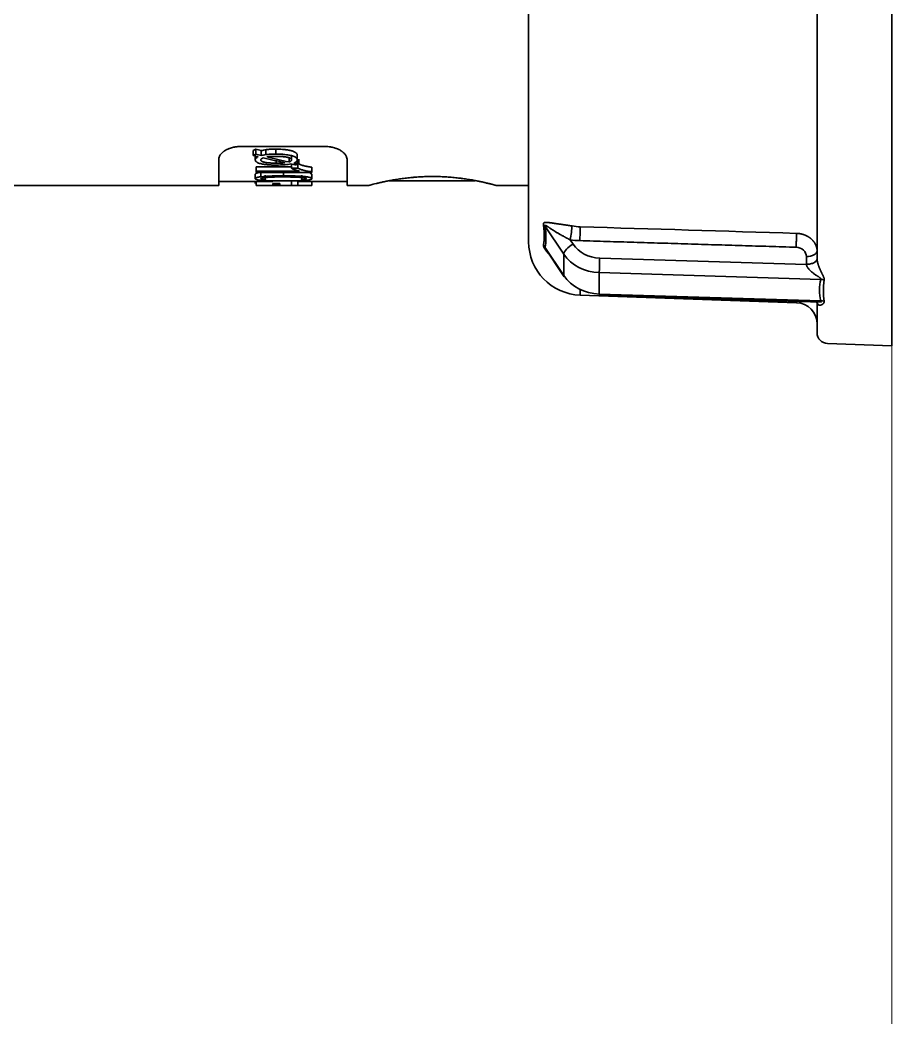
# Model space of a CAD drawing. Extents: x 6336 to 10269, y -393 to 3204.
# Drawn here: x 8137.27 to 8178.07, y 1292.03 to 1339.03 of the extents above; entities that cross this region are included whole.
import ezdxf

# ---------------------------------------------------------------- set-up
doc = ezdxf.new("R2010")
doc.units = 0
doc.header["$LTSCALE"] = 5
doc.layers.get('0').update_dxf_attribs({"linetype": 'CONTINUOUS', "lineweight": 0})
doc.layers.add('1', color=7, linetype='CONTINUOUS', true_color=0xffffff)

msp = doc.modelspace()

# ---------------------------------------------------------------- linework, layer by layer
at = {"color": 4}
msp.add_line((8178.073, 1392.026), (8178.073, 1292.026), dxfattribs=at)
at = {"layer": '1', "color": 7, "linetype": 'Continuous', "lineweight": 35}
for p, q in [((8178.073, 1323.776), (8178.073, 1360.276)), ((8161.073, 1355.406), (8161.073, 1328.647)), ((8174.573, 1327.844), (8174.573, 1340.026)), ((8147.573, 1333.106), (8151.573, 1333.106)), ((8148.309, 1332.976), (8148.309, 1332.744)), ((8148.775, 1332.96), (8148.775, 1332.729)), ((8146.573, 1331.276), (8146.573, 1332.51)), ((8148.182, 1332.92), (8148.182, 1332.689)), ((8148.278, 1332.706), (8148.278, 1332.481)), ((8148.556, 1332.913), (8148.556, 1332.682)), ((8149.859, 1332.607), (8149.859, 1332.384)), ((8149.983, 1332.705), (8149.983, 1332.48)), ((8150.247, 1332.339), (8150.247, 1332.709)), ((8150.32, 1332.51), (8150.32, 1332.288)), ((8152.573, 1332.51), (8152.573, 1331.276)), ((8148.32, 1332.161), (8148.32, 1331.947)), ((8148.32, 1332.161), (8149.97, 1332.161)), ((8149.264, 1332.437), (8149.264, 1332.325)), ((8149.501, 1332.386), (8149.501, 1332.331)), ((8149.97, 1332.088), (8149.97, 1332.289)), ((8150.279, 1332.088), (8149.97, 1332.088)), ((8150.279, 1332.273), (8150.279, 1332.088)), ((8150.92, 1331.925), (8150.92, 1332.137)), ((8148.277, 1331.809), (8148.277, 1331.602)), ((8148.278, 1331.602), (8148.277, 1331.602)), ((8150.354, 1331.947), (8148.32, 1331.947)), ((8148.32, 1331.883), (8148.32, 1331.947)), ((8148.32, 1331.883), (8150.92, 1331.883)), ((8150.93, 1331.809), (8150.856, 1331.861)), ((8150.92, 1331.925), (8150.92, 1331.883)), ((8150.93, 1331.809), (8150.93, 1331.602)), ((8121.573, 1331.276), (8146.573, 1331.276)), ((8146.573, 1331.476), (8149.101, 1331.476)), ((8148.277, 1331.476), (8148.277, 1331.371)), ((8148.32, 1331.476), (8148.32, 1331.281)), ((8149.97, 1331.281), (8148.32, 1331.281)), ((8149.422, 1331.371), (8149.101, 1331.371)), ((8149.101, 1331.312), (8149.101, 1331.371)), ((8149.101, 1331.312), (8149.422, 1331.312)), ((8149.422, 1331.371), (8149.422, 1331.312)), ((8149.97, 1331.276), (8149.97, 1331.476)), ((8150.279, 1331.276), (8149.97, 1331.276)), ((8150.279, 1331.476), (8150.279, 1331.276)), ((8150.279, 1331.276), (8150.312, 1331.276)), ((8150.309, 1331.476), (8152.573, 1331.476)), ((8150.92, 1331.283), (8150.92, 1331.483)), ((8150.93, 1331.476), (8150.93, 1331.371)), ((8152.573, 1331.276), (8153.608, 1331.276)), ((8154.546, 1331.506), (8156.664, 1331.506)), ((8156.207, 1331.506), (8156.072, 1331.506)), ((8156.664, 1331.506), (8156.791, 1331.506)), ((8156.791, 1331.506), (8157.036, 1331.506)), ((8157.203, 1331.506), (8157.036, 1331.506)), ((8157.243, 1331.506), (8157.207, 1331.506)), ((8157.243, 1331.506), (8158.306, 1331.506)), ((8158.472, 1331.506), (8158.306, 1331.506)), ((8158.57, 1331.506), (8158.472, 1331.506)), ((8159.573, 1331.276), (8161.073, 1331.276)), ((8161.835, 1329.391), (8162.719, 1328.065)), ((8163.01, 1328.744), (8163.152, 1328.532)), ((8161.811, 1328.392), (8162.736, 1327.004)), ((8162.719, 1327.065), (8161.835, 1328.391)), ((8162.719, 1328.065), (8162.719, 1327.065)), ((8164.398, 1327.883), (8174.073, 1327.59)), ((8174.073, 1327.955), (8174.073, 1327.59)), ((8162.719, 1327.065), (8162.736, 1327.004)), ((8164.381, 1327.2), (8164.381, 1326.2)), ((8174.751, 1326.887), (8164.381, 1327.2)), ((8163.486, 1326.148), (8163.486, 1326.414)), ((8163.486, 1326.148), (8173.608, 1325.795)), ((8164.381, 1326.2), (8164.383, 1326.133)), ((8164.381, 1326.2), (8174.751, 1325.887)), ((8164.383, 1326.133), (8174.783, 1325.819)), ((8173.608, 1325.795), (8173.608, 1325.854)), ((8174.573, 1324.381), (8174.573, 1325.844)), ((8175.055, 1323.881), (8178.073, 1323.776))]:
    msp.add_line(p, q, dxfattribs=at)
for centre, radius, start, end in [((8163.573, 1328.647), 2.5, 180, 268), ((8173.573, 1324.795), 1, 0, 88), ((8175.073, 1324.381), 0.5, 180, 268)]:
    msp.add_arc(centre, radius, start, end, dxfattribs=at)
for centre, major_axis, ratio, start_param, end_param in [((8142.271, 1353.973), (0, 22.312), 0.8, 3.479125, 3.486665), ((8158.145, 1378.075), (0, 46.354), 0.918002, 2.908335, 2.914314), ((8142.227, 1354.436), (0, 22.986), 0.8, 3.471375, 3.478674), ((8158.079, 1380.515), (0, 49.025), 0.918752, 2.92005, 2.925498), ((8158.245, 1379.471), (0, 47.964), 0.918002, 2.913972, 2.919743), ((8160.536, 1342.026), (-24.94, 0), 0.431034, 1.074081, 1.120698), ((8160.849, 1342.026), (-24.862, 0), 0.432381, 1.065685, 1.112904), ((8158.895, 1384.409), (0, 53.022), 0.916835, 2.956523, 2.961663), ((8159.33, 1385.716), (0, 54.318), 0.919971, 2.955665, 2.960294), ((8145.1, 1355.323), (0, 23.965), 0.789352, 3.414324, 3.421183), ((8161.402, 1329.174), (0.495, 0.073), 0.76974, 0.402396, 0.643528), ((8159.131, 1332.947), (-2.46, 4.919), 0.25, 3.422403, 3.788078), ((8163.573, 1331.278), (-2.98, 0), 0.866025, 1.380757, 1.535585), ((8161.402, 1328.174), (-0.483, 0.129), 0.931738, 3.900953, 4.142077), ((8163.152, 1328.282), (0.416, 0.277), 0.433013, 1.289761, 2.860558), ((8164.451, 1329.181), (-1.5, 0), 0.866025, 0.523599, 1.53589), ((8173.571, 1327.956), (-0.502, 0), 0.866025, 3.137813, 4.674264), ((8164.451, 1328.931), (2, 0), 0.866025, 3.665191, 4.677482), ((8164.398, 1327.633), (0.015, 0.5), 0.01745, 1.047461, 2.618258), ((8164.451, 1327.931), (2, 0), 0.866025, 3.665191, 4.677482)]:
    msp.add_ellipse(centre, major_axis=major_axis, ratio=ratio, start_param=start_param, end_param=end_param, dxfattribs=at)
for points, knots in [([(8147.573, 1333.106), (8147.501, 1333.106), (8147.431, 1333.101), (8147.346, 1333.089), (8147.329, 1333.086), (8147.295, 1333.08), (8147.278, 1333.077), (8147.229, 1333.066), (8147.197, 1333.058), (8147.134, 1333.039), (8147.104, 1333.029), (8147.06, 1333.013), (8147.046, 1333.007), (8147.018, 1332.995), (8147.004, 1332.989), (8146.936, 1332.958), (8146.887, 1332.931), (8146.832, 1332.894), (8146.821, 1332.887), (8146.801, 1332.872), (8146.79, 1332.864), (8146.761, 1332.841), (8146.743, 1332.825), (8146.693, 1332.777), (8146.665, 1332.744), (8146.63, 1332.694), (8146.62, 1332.677), (8146.603, 1332.643), (8146.596, 1332.626), (8146.579, 1332.576), (8146.573, 1332.543), (8146.573, 1332.51)], [0, 0, 0, 0, 0.125, 0.125, 0.15625, 0.15625, 0.1875, 0.1875, 0.25, 0.25, 0.3125, 0.3125, 0.34375, 0.34375, 0.375, 0.375, 0.5, 0.5, 0.53125, 0.53125, 0.5625, 0.5625, 0.625, 0.625, 0.75, 0.75, 0.8125, 0.8125, 0.875, 0.875, 1, 1, 1, 1]), ([(8148.786, 1332.959), (8148.746, 1332.954), (8148.707, 1332.948), (8148.63, 1332.932), (8148.593, 1332.923), (8148.556, 1332.913)], [0, 0, 0, 0, 0.5, 0.5, 1, 1, 1, 1]), ([(8150.247, 1332.706), (8150.247, 1332.719), (8150.245, 1332.731), (8150.238, 1332.75), (8150.235, 1332.756), (8150.227, 1332.769), (8150.223, 1332.775), (8150.208, 1332.793), (8150.196, 1332.805), (8150.174, 1332.821), (8150.167, 1332.827), (8150.15, 1332.837), (8150.142, 1332.842), (8150.115, 1332.857), (8150.095, 1332.866), (8150.054, 1332.883), (8150.032, 1332.891), (8149.986, 1332.905), (8149.963, 1332.912), (8149.915, 1332.924), (8149.89, 1332.929), (8149.841, 1332.939), (8149.816, 1332.943), (8149.765, 1332.952), (8149.739, 1332.955), (8149.66, 1332.965), (8149.608, 1332.97), (8149.502, 1332.978), (8149.449, 1332.98), (8149.343, 1332.984), (8149.29, 1332.984), (8149.236, 1332.984)], [0, 0, 0, 0, 0.0625, 0.0625, 0.09375, 0.09375, 0.125, 0.125, 0.1875, 0.1875, 0.21875, 0.21875, 0.25, 0.25, 0.3125, 0.3125, 0.375, 0.375, 0.4375, 0.4375, 0.5, 0.5, 0.5625, 0.5625, 0.625, 0.625, 0.75, 0.75, 0.875, 0.875, 1, 1, 1, 1]), ([(8151.573, 1333.106), (8151.644, 1333.106), (8151.714, 1333.101), (8151.8, 1333.089), (8151.817, 1333.086), (8151.851, 1333.08), (8151.867, 1333.077), (8151.917, 1333.066), (8151.949, 1333.058), (8152.012, 1333.039), (8152.042, 1333.029), (8152.086, 1333.013), (8152.1, 1333.007), (8152.128, 1332.995), (8152.142, 1332.989), (8152.21, 1332.958), (8152.258, 1332.931), (8152.314, 1332.894), (8152.324, 1332.887), (8152.345, 1332.872), (8152.355, 1332.864), (8152.385, 1332.841), (8152.403, 1332.825), (8152.453, 1332.777), (8152.481, 1332.744), (8152.515, 1332.694), (8152.525, 1332.677), (8152.543, 1332.643), (8152.55, 1332.626), (8152.567, 1332.576), (8152.573, 1332.543), (8152.573, 1332.51)], [0, 0, 0, 0, 0.125, 0.125, 0.15625, 0.15625, 0.1875, 0.1875, 0.25, 0.25, 0.3125, 0.3125, 0.34375, 0.34375, 0.375, 0.375, 0.5, 0.5, 0.53125, 0.53125, 0.5625, 0.5625, 0.625, 0.625, 0.75, 0.75, 0.8125, 0.8125, 0.875, 0.875, 1, 1, 1, 1]), ([(8148.278, 1332.481), (8148.279, 1332.494), (8148.283, 1332.508), (8148.293, 1332.528), (8148.297, 1332.535), (8148.306, 1332.548), (8148.312, 1332.555), (8148.33, 1332.575), (8148.344, 1332.587), (8148.37, 1332.604), (8148.379, 1332.61), (8148.399, 1332.621), (8148.41, 1332.626), (8148.421, 1332.631)], [0, 0, 0, 0, 0.25, 0.25, 0.375, 0.375, 0.5, 0.5, 0.75, 0.75, 0.875, 0.875, 1, 1, 1, 1]), ([(8148.479, 1332.317), (8148.448, 1332.326), (8148.421, 1332.336), (8148.39, 1332.351), (8148.385, 1332.354), (8148.373, 1332.36), (8148.368, 1332.363), (8148.352, 1332.373), (8148.333, 1332.386), (8148.318, 1332.401), (8148.308, 1332.412), (8148.305, 1332.416), (8148.299, 1332.424), (8148.297, 1332.428), (8148.285, 1332.448), (8148.28, 1332.464), (8148.278, 1332.481)], [0, 0, 0, 0, 0.25, 0.25, 0.3125, 0.3125, 0.375, 0.375, 0.5, 0.625, 0.625, 0.6875, 0.6875, 0.75, 0.75, 1, 1, 1, 1]), ([(8148.651, 1332.575), (8148.635, 1332.57), (8148.62, 1332.564), (8148.601, 1332.554), (8148.595, 1332.55), (8148.583, 1332.543), (8148.573, 1332.535), (8148.565, 1332.527), (8148.557, 1332.519), (8148.554, 1332.514), (8148.545, 1332.501), (8148.542, 1332.493), (8148.54, 1332.484)], [0, 0, 0, 0, 0.25, 0.25, 0.375, 0.375, 0.5, 0.625, 0.625, 0.75, 0.75, 1, 1, 1, 1]), ([(8149.264, 1332.646), (8149.188, 1332.647), (8149.113, 1332.645), (8148.964, 1332.636), (8148.891, 1332.629), (8148.818, 1332.619)], [0, 0, 0, 0, 0.5, 0.5, 1, 1, 1, 1]), ([(8149.859, 1332.383), (8149.876, 1332.389), (8149.892, 1332.395), (8149.914, 1332.405), (8149.92, 1332.409), (8149.933, 1332.416), (8149.939, 1332.42), (8149.955, 1332.432), (8149.963, 1332.441), (8149.977, 1332.459), (8149.981, 1332.469), (8149.984, 1332.479)], [0, 0, 0, 0, 0.25, 0.25, 0.375, 0.375, 0.5, 0.5, 0.75, 0.75, 1, 1, 1, 1]), ([(8150.248, 1332.48), (8150.245, 1332.466), (8150.24, 1332.452), (8150.229, 1332.432), (8150.224, 1332.425), (8150.214, 1332.412), (8150.208, 1332.406), (8150.188, 1332.387), (8150.173, 1332.375), (8150.146, 1332.359), (8150.136, 1332.354), (8150.115, 1332.344), (8150.104, 1332.339), (8150.093, 1332.334)], [0, 0, 0, 0, 0.25, 0.25, 0.375, 0.375, 0.5, 0.5, 0.75, 0.75, 0.875, 0.875, 1, 1, 1, 1]), ([(8149.26, 1332.239), (8149.191, 1332.237), (8149.124, 1332.237), (8148.989, 1332.242), (8148.922, 1332.246), (8148.823, 1332.256), (8148.79, 1332.26), (8148.725, 1332.268), (8148.693, 1332.273), (8148.598, 1332.289), (8148.537, 1332.302), (8148.478, 1332.316)], [0, 0, 0, 0, 0.25, 0.25, 0.5, 0.5, 0.625, 0.625, 0.75, 0.75, 1, 1, 1, 1]), ([(8150.354, 1331.948), (8150.277, 1331.965), (8150.207, 1331.986), (8150.111, 1332.021), (8150.08, 1332.033), (8150.037, 1332.053), (8150.023, 1332.06), (8149.995, 1332.074), (8149.982, 1332.081), (8149.97, 1332.088)], [0, 0, 0, 0, 0.5, 0.5, 0.75, 0.75, 0.875, 0.875, 1, 1, 1, 1]), ([(8150.931, 1332.137), (8150.866, 1332.145), (8150.804, 1332.153), (8150.684, 1332.174), (8150.627, 1332.186), (8150.544, 1332.208), (8150.517, 1332.215), (8150.464, 1332.231), (8150.439, 1332.239), (8150.366, 1332.265), (8150.321, 1332.284), (8150.279, 1332.305)], [0, 0, 0, 0, 0.25, 0.25, 0.5, 0.5, 0.625, 0.625, 0.75, 0.75, 1, 1, 1, 1]), ([(8150.279, 1332.088), (8150.32, 1332.068), (8150.365, 1332.05), (8150.46, 1332.016), (8150.511, 1332.001), (8150.593, 1331.981), (8150.621, 1331.974), (8150.678, 1331.962), (8150.707, 1331.957), (8150.796, 1331.941), (8150.857, 1331.932), (8150.92, 1331.925)], [0, 0, 0, 0, 0.25, 0.25, 0.5, 0.5, 0.625, 0.625, 0.75, 0.75, 1, 1, 1, 1]), ([(8148.432, 1331.883), (8148.428, 1331.882), (8148.424, 1331.882), (8148.413, 1331.879), (8148.406, 1331.877), (8148.386, 1331.872), (8148.373, 1331.868), (8148.355, 1331.862), (8148.35, 1331.86), (8148.339, 1331.856), (8148.334, 1331.854), (8148.319, 1331.848), (8148.303, 1331.839), (8148.291, 1331.829), (8148.281, 1331.82), (8148.277, 1331.815), (8148.275, 1331.811)], [0, 0, 0, 0, 0.043338, 0.043338, 0.130307, 0.130307, 0.304246, 0.304246, 0.391215, 0.391215, 0.478184, 0.478184, 0.652123, 0.826061, 0.826061, 1, 1, 1, 1]), ([(8148.275, 1331.604), (8148.28, 1331.613), (8148.289, 1331.623), (8148.311, 1331.636), (8148.319, 1331.64), (8148.339, 1331.649), (8148.349, 1331.653), (8148.367, 1331.659), (8148.373, 1331.661), (8148.386, 1331.664), (8148.392, 1331.666), (8148.413, 1331.671), (8148.442, 1331.678), (8148.474, 1331.683), (8148.5, 1331.687), (8148.508, 1331.688), (8148.526, 1331.69), (8148.535, 1331.691), (8148.544, 1331.692)], [0, 0, 0, 0, 0.25, 0.25, 0.375, 0.375, 0.5, 0.5, 0.5625, 0.5625, 0.625, 0.625, 0.75, 0.875, 0.875, 0.9375, 0.9375, 1, 1, 1, 1]), ([(8149.603, 1331.494), (8149.538, 1331.494), (8149.474, 1331.494), (8149.346, 1331.495), (8149.282, 1331.496), (8149.154, 1331.497), (8149.091, 1331.498), (8148.963, 1331.502), (8148.9, 1331.504), (8148.806, 1331.507), (8148.774, 1331.509), (8148.712, 1331.512), (8148.682, 1331.514), (8148.621, 1331.518), (8148.59, 1331.521), (8148.531, 1331.526), (8148.503, 1331.529), (8148.461, 1331.535), (8148.448, 1331.536), (8148.421, 1331.541), (8148.409, 1331.543), (8148.385, 1331.547), (8148.373, 1331.55), (8148.351, 1331.555), (8148.341, 1331.558), (8148.323, 1331.564), (8148.314, 1331.567), (8148.304, 1331.572), (8148.3, 1331.574), (8148.294, 1331.578), (8148.292, 1331.579), (8148.285, 1331.585), (8148.281, 1331.589), (8148.277, 1331.596), (8148.277, 1331.6), (8148.277, 1331.604)], [0, 0, 0, 0, 0.125, 0.125, 0.25, 0.25, 0.375, 0.375, 0.5, 0.5, 0.5625, 0.5625, 0.625, 0.625, 0.6875, 0.6875, 0.75, 0.75, 0.78125, 0.78125, 0.8125, 0.8125, 0.84375, 0.84375, 0.875, 0.875, 0.90625, 0.90625, 0.921875, 0.921875, 0.9375, 0.9375, 0.96875, 0.96875, 1, 1, 1, 1]), ([(8148.749, 1331.657), (8148.723, 1331.655), (8148.698, 1331.653), (8148.664, 1331.648), (8148.653, 1331.646), (8148.632, 1331.642), (8148.622, 1331.639), (8148.608, 1331.636), (8148.603, 1331.634), (8148.595, 1331.632), (8148.59, 1331.63), (8148.578, 1331.626), (8148.564, 1331.621), (8148.553, 1331.615), (8148.543, 1331.609), (8148.539, 1331.606), (8148.536, 1331.602)], [0, 0, 0, 0, 0.25, 0.25, 0.375, 0.375, 0.5, 0.5, 0.5625, 0.5625, 0.625, 0.625, 0.75, 0.875, 0.875, 1, 1, 1, 1]), ([(8148.536, 1331.602), (8148.542, 1331.596), (8148.552, 1331.59), (8148.572, 1331.582), (8148.579, 1331.579), (8148.595, 1331.574), (8148.604, 1331.572), (8148.622, 1331.567), (8148.632, 1331.565), (8148.654, 1331.562), (8148.676, 1331.558), (8148.7, 1331.556), (8148.724, 1331.554), (8148.737, 1331.553), (8148.75, 1331.552)], [0, 0, 0, 0, 0.25, 0.25, 0.375, 0.375, 0.5, 0.5, 0.625, 0.625, 0.75, 0.875, 0.875, 1, 1, 1, 1]), ([(8148.542, 1331.693), (8148.715, 1331.709), (8148.889, 1331.72), (8149.154, 1331.73), (8149.243, 1331.732), (8149.422, 1331.734), (8149.512, 1331.734), (8149.602, 1331.732)], [0, 0, 0, 0, 0.5, 0.5, 0.75, 0.75, 1, 1, 1, 1]), ([(8149.603, 1331.734), (8149.667, 1331.734), (8149.731, 1331.734), (8149.859, 1331.732), (8149.923, 1331.732), (8150.05, 1331.729), (8150.114, 1331.727), (8150.241, 1331.723), (8150.305, 1331.72), (8150.398, 1331.715), (8150.43, 1331.713), (8150.491, 1331.708), (8150.522, 1331.706), (8150.568, 1331.702), (8150.583, 1331.7), (8150.613, 1331.697), (8150.628, 1331.695), (8150.672, 1331.69), (8150.701, 1331.686), (8150.742, 1331.679), (8150.756, 1331.677), (8150.782, 1331.672), (8150.807, 1331.667), (8150.831, 1331.661), (8150.847, 1331.656), (8150.852, 1331.655), (8150.863, 1331.651), (8150.868, 1331.65), (8150.882, 1331.645), (8150.89, 1331.641), (8150.901, 1331.635), (8150.904, 1331.634), (8150.91, 1331.63), (8150.913, 1331.628), (8150.926, 1331.618), (8150.93, 1331.61), (8150.93, 1331.602)], [0, 0, 0, 0, 0.125, 0.125, 0.25, 0.25, 0.375, 0.375, 0.5, 0.5, 0.5625, 0.5625, 0.625, 0.625, 0.65625, 0.65625, 0.6875, 0.6875, 0.75, 0.75, 0.78125, 0.78125, 0.8125, 0.84375, 0.84375, 0.859375, 0.859375, 0.875, 0.875, 0.90625, 0.90625, 0.921875, 0.921875, 0.9375, 0.9375, 1, 1, 1, 1]), ([(8149.603, 1331.494), (8149.666, 1331.494), (8149.73, 1331.494), (8149.858, 1331.495), (8149.922, 1331.496), (8150.049, 1331.497), (8150.113, 1331.498), (8150.239, 1331.501), (8150.303, 1331.503), (8150.427, 1331.508), (8150.489, 1331.512), (8150.579, 1331.518), (8150.609, 1331.52), (8150.668, 1331.526), (8150.697, 1331.529), (8150.739, 1331.534), (8150.753, 1331.536), (8150.78, 1331.54), (8150.793, 1331.542), (8150.83, 1331.549), (8150.852, 1331.554), (8150.876, 1331.561), (8150.881, 1331.563), (8150.889, 1331.566), (8150.901, 1331.571), (8150.911, 1331.576), (8150.918, 1331.581), (8150.92, 1331.583), (8150.924, 1331.587), (8150.929, 1331.592), (8150.93, 1331.598), (8150.93, 1331.602)], [0, 0, 0, 0, 0.125, 0.125, 0.25, 0.25, 0.375, 0.375, 0.5, 0.5, 0.625, 0.625, 0.6875, 0.6875, 0.75, 0.75, 0.78125, 0.78125, 0.8125, 0.8125, 0.875, 0.875, 0.890625, 0.890625, 0.90625, 0.9375, 0.9375, 0.953125, 0.953125, 0.96875, 1, 1, 1, 1]), ([(8150.456, 1331.552), (8150.482, 1331.554), (8150.507, 1331.556), (8150.542, 1331.56), (8150.553, 1331.562), (8150.574, 1331.566), (8150.584, 1331.568), (8150.598, 1331.571), (8150.602, 1331.572), (8150.611, 1331.574), (8150.615, 1331.576), (8150.627, 1331.579), (8150.641, 1331.585), (8150.653, 1331.59), (8150.662, 1331.596), (8150.666, 1331.599), (8150.669, 1331.603)], [0, 0, 0, 0, 0.25, 0.25, 0.375, 0.375, 0.5, 0.5, 0.5625, 0.5625, 0.625, 0.625, 0.75, 0.875, 0.875, 1, 1, 1, 1]), ([(8150.67, 1331.603), (8150.665, 1331.609), (8150.657, 1331.615), (8150.64, 1331.623), (8150.634, 1331.625), (8150.62, 1331.631), (8150.605, 1331.635), (8150.587, 1331.64), (8150.568, 1331.644), (8150.558, 1331.646), (8150.538, 1331.649), (8150.527, 1331.651), (8150.505, 1331.653), (8150.493, 1331.654), (8150.481, 1331.655)], [0, 0, 0, 0, 0.25, 0.25, 0.375, 0.375, 0.5, 0.625, 0.625, 0.75, 0.75, 0.875, 0.875, 1, 1, 1, 1]), ([(8156.574, 1331.703), (8156.474, 1331.703), (8156.375, 1331.702), (8156.18, 1331.696), (8155.986, 1331.688), (8155.795, 1331.674), (8155.677, 1331.664), (8155.654, 1331.662), (8155.607, 1331.658), (8155.583, 1331.656), (8155.513, 1331.649), (8155.467, 1331.644), (8155.331, 1331.629), (8155.155, 1331.607), (8154.988, 1331.583), (8154.866, 1331.563), (8154.826, 1331.556), (8154.766, 1331.546), (8154.747, 1331.543), (8154.708, 1331.536), (8154.612, 1331.519), (8154.45, 1331.488), (8154.254, 1331.446), (8154.137, 1331.42), (8154.068, 1331.404), (8154.055, 1331.4), (8154.028, 1331.394), (8153.989, 1331.385), (8153.953, 1331.376), (8153.884, 1331.359), (8153.8, 1331.337), (8153.733, 1331.32), (8153.69, 1331.308), (8153.677, 1331.305), (8153.659, 1331.3), (8153.653, 1331.298), (8153.642, 1331.295), (8153.616, 1331.288), (8153.583, 1331.279), (8153.573, 1331.276), (8153.573, 1331.276), (8153.573, 1331.276), (8153.573, 1331.276)], [0, 0, 0, 0, 0.062481, 0.062481, 0.124962, 0.187443, 0.187443, 0.203063, 0.203063, 0.218684, 0.218684, 0.249924, 0.249924, 0.312405, 0.374886, 0.374886, 0.406127, 0.406127, 0.421747, 0.421747, 0.437367, 0.499848, 0.562329, 0.62481, 0.62481, 0.64043, 0.64043, 0.656051, 0.687291, 0.687291, 0.749772, 0.812253, 0.812253, 0.843494, 0.843494, 0.859114, 0.859114, 0.874734, 0.937215, 0.999696, 0.999696, 1, 1, 1, 1]), ([(8159.573, 1331.276), (8159.573, 1331.276), (8159.568, 1331.277), (8159.549, 1331.283), (8159.535, 1331.287), (8159.496, 1331.297), (8159.449, 1331.31), (8159.383, 1331.328), (8159.326, 1331.342), (8159.306, 1331.348), (8159.264, 1331.358), (8159.242, 1331.364), (8159.172, 1331.381), (8159.072, 1331.405), (8158.956, 1331.432), (8158.863, 1331.452), (8158.831, 1331.459), (8158.781, 1331.47), (8158.765, 1331.473), (8158.731, 1331.48), (8158.645, 1331.498), (8158.483, 1331.529), (8158.248, 1331.569), (8158.081, 1331.594), (8157.972, 1331.609), (8157.95, 1331.612), (8157.906, 1331.618), (8157.839, 1331.626), (8157.772, 1331.634), (8157.637, 1331.649), (8157.453, 1331.667), (8157.262, 1331.681), (8157.117, 1331.689), (8157.069, 1331.691), (8156.97, 1331.696), (8156.921, 1331.697), (8156.772, 1331.702), (8156.673, 1331.703), (8156.574, 1331.703)], [0, 0, 0, 0, 0.06149, 0.06149, 0.124057, 0.124057, 0.186625, 0.249192, 0.249192, 0.280476, 0.280476, 0.311759, 0.311759, 0.374327, 0.436894, 0.436894, 0.468178, 0.468178, 0.483819, 0.483819, 0.499461, 0.562029, 0.624596, 0.687163, 0.687163, 0.702805, 0.702805, 0.718447, 0.749731, 0.749731, 0.812298, 0.874865, 0.874865, 0.906149, 0.906149, 0.937433, 0.937433, 1, 1, 1, 1]), ([(8150.279, 1331.276), (8150.322, 1331.276), (8150.368, 1331.276), (8150.466, 1331.277), (8150.518, 1331.278), (8150.587, 1331.279), (8150.601, 1331.279), (8150.629, 1331.279), (8150.643, 1331.28), (8150.687, 1331.28), (8150.716, 1331.281), (8150.806, 1331.282), (8150.867, 1331.283), (8150.93, 1331.283)], [0, 0, 0, 0, 0.25, 0.25, 0.5, 0.5, 0.5625, 0.5625, 0.625, 0.625, 0.75, 0.75, 1, 1, 1, 1]), ([(8161.764, 1329.461), (8161.763, 1329.463), (8161.763, 1329.466), (8161.763, 1329.471), (8161.763, 1329.476), (8161.763, 1329.481), (8161.763, 1329.485), (8161.763, 1329.489), (8161.764, 1329.493), (8161.764, 1329.497), (8161.765, 1329.501), (8161.766, 1329.505), (8161.768, 1329.509), (8161.769, 1329.512), (8161.771, 1329.515), (8161.772, 1329.519), (8161.774, 1329.521), (8161.775, 1329.522)], [0, 0, 0, 0, 0.064505, 0.129028, 0.193639, 0.258405, 0.323397, 0.38868, 0.454323, 0.520391, 0.586948, 0.654059, 0.721784, 0.790183, 0.859315, 0.929236, 1, 1, 1, 1]), ([(8161.775, 1329.522), (8161.775, 1329.523), (8161.777, 1329.525), (8161.779, 1329.528), (8161.782, 1329.53), (8161.785, 1329.533), (8161.788, 1329.535), (8161.791, 1329.538), (8161.795, 1329.54), (8161.798, 1329.542), (8161.802, 1329.544), (8161.806, 1329.545), (8161.811, 1329.547), (8161.815, 1329.548), (8161.82, 1329.55), (8161.825, 1329.551), (8161.83, 1329.552), (8161.836, 1329.553), (8161.841, 1329.554), (8161.853, 1329.556), (8161.871, 1329.557), (8161.898, 1329.556), (8161.929, 1329.555), (8161.964, 1329.551), (8162.008, 1329.546), (8162.06, 1329.539), (8162.12, 1329.53), (8162.184, 1329.521), (8162.251, 1329.511), (8162.308, 1329.503), (8162.354, 1329.496), (8162.388, 1329.491), (8162.421, 1329.487), (8162.455, 1329.482), (8162.489, 1329.477), (8162.523, 1329.472), (8162.557, 1329.468), (8162.591, 1329.463), (8162.625, 1329.458), (8162.66, 1329.453), (8162.694, 1329.448), (8162.728, 1329.443), (8162.762, 1329.439), (8162.797, 1329.434), (8162.831, 1329.429), (8162.865, 1329.424), (8162.9, 1329.418), (8162.934, 1329.413), (8162.968, 1329.408), (8163.002, 1329.402), (8163.036, 1329.397), (8163.07, 1329.391), (8163.093, 1329.388), (8163.104, 1329.386)], [0, 0, 0, 0, 0.005233, 0.010545, 0.015937, 0.021415, 0.02698, 0.032638, 0.03839, 0.044241, 0.050192, 0.056246, 0.062406, 0.068674, 0.075053, 0.081545, 0.088151, 0.094875, 0.101717, 0.108679, 0.13517, 0.163725, 0.194426, 0.227341, 0.262525, 0.311858, 0.361478, 0.411445, 0.46182, 0.512664, 0.536354, 0.559769, 0.582914, 0.605794, 0.628415, 0.650784, 0.672906, 0.69479, 0.716442, 0.73787, 0.759081, 0.780083, 0.800886, 0.821497, 0.841927, 0.862184, 0.882278, 0.902219, 0.922017, 0.941684, 0.961229, 0.980664, 1, 1, 1, 1]), ([(8161.775, 1328.539), (8161.775, 1328.544), (8161.777, 1328.553), (8161.779, 1328.567), (8161.782, 1328.582), (8161.784, 1328.596), (8161.786, 1328.611), (8161.788, 1328.626), (8161.789, 1328.642), (8161.791, 1328.657), (8161.793, 1328.673), (8161.794, 1328.689), (8161.795, 1328.704), (8161.797, 1328.721), (8161.798, 1328.737), (8161.799, 1328.753), (8161.8, 1328.77), (8161.801, 1328.787), (8161.801, 1328.804), (8161.802, 1328.821), (8161.802, 1328.839), (8161.803, 1328.856), (8161.803, 1328.874), (8161.803, 1328.892), (8161.803, 1328.91), (8161.803, 1328.928), (8161.803, 1328.946), (8161.803, 1328.965), (8161.802, 1328.984), (8161.802, 1329.003), (8161.801, 1329.022), (8161.801, 1329.041), (8161.8, 1329.06), (8161.799, 1329.08), (8161.798, 1329.1), (8161.797, 1329.12), (8161.795, 1329.14), (8161.794, 1329.16), (8161.793, 1329.18), (8161.791, 1329.201), (8161.789, 1329.222), (8161.788, 1329.242), (8161.786, 1329.263), (8161.784, 1329.285), (8161.782, 1329.306), (8161.779, 1329.328), (8161.777, 1329.349), (8161.775, 1329.364), (8161.775, 1329.371)], [0, 0, 0, 0, 0.021779, 0.043552, 0.06532, 0.087084, 0.108843, 0.130598, 0.152348, 0.174095, 0.195839, 0.217578, 0.239315, 0.261049, 0.28278, 0.304509, 0.326236, 0.347961, 0.369684, 0.391405, 0.413126, 0.434845, 0.456564, 0.478282, 0.5, 0.521718, 0.543437, 0.565155, 0.586875, 0.608595, 0.630317, 0.65204, 0.673765, 0.695491, 0.71722, 0.738951, 0.760685, 0.782422, 0.804162, 0.825905, 0.847652, 0.869403, 0.891157, 0.912916, 0.93468, 0.956448, 0.978221, 1, 1, 1, 1]), ([(8163.01, 1328.744), (8163, 1328.749), (8162.978, 1328.76), (8162.944, 1328.777), (8162.91, 1328.795), (8162.874, 1328.813), (8162.836, 1328.833), (8162.798, 1328.853), (8162.759, 1328.874), (8162.718, 1328.896), (8162.676, 1328.919), (8162.633, 1328.942), (8162.59, 1328.966), (8162.545, 1328.991), (8162.5, 1329.017), (8162.454, 1329.044), (8162.407, 1329.071), (8162.36, 1329.1), (8162.297, 1329.138), (8162.227, 1329.183), (8162.152, 1329.231), (8162.093, 1329.27), (8162.048, 1329.301), (8162.019, 1329.321), (8162.003, 1329.331), (8161.996, 1329.336), (8161.988, 1329.341), (8161.981, 1329.346), (8161.974, 1329.351), (8161.967, 1329.355), (8161.96, 1329.36), (8161.954, 1329.364), (8161.947, 1329.368), (8161.941, 1329.371), (8161.935, 1329.375), (8161.93, 1329.379), (8161.924, 1329.382), (8161.918, 1329.385), (8161.913, 1329.388), (8161.908, 1329.391), (8161.903, 1329.394), (8161.898, 1329.396), (8161.894, 1329.399), (8161.889, 1329.401), (8161.885, 1329.403), (8161.881, 1329.405), (8161.877, 1329.407), (8161.873, 1329.408), (8161.87, 1329.41), (8161.867, 1329.411), (8161.863, 1329.412), (8161.86, 1329.413), (8161.857, 1329.414), (8161.855, 1329.415), (8161.852, 1329.415), (8161.85, 1329.415), (8161.848, 1329.415), (8161.846, 1329.415), (8161.844, 1329.415), (8161.842, 1329.415), (8161.84, 1329.415), (8161.839, 1329.414), (8161.838, 1329.413), (8161.837, 1329.412), (8161.836, 1329.411), (8161.835, 1329.41), (8161.834, 1329.408), (8161.834, 1329.407), (8161.833, 1329.405), (8161.833, 1329.403), (8161.833, 1329.401), (8161.833, 1329.399), (8161.834, 1329.396), (8161.834, 1329.393), (8161.835, 1329.392), (8161.835, 1329.391)], [0, 0, 0, 0, 0.021678, 0.044441, 0.06829, 0.09323, 0.119264, 0.146392, 0.174618, 0.203943, 0.234368, 0.265896, 0.298527, 0.332262, 0.367103, 0.403051, 0.440106, 0.478269, 0.517542, 0.593121, 0.657496, 0.710669, 0.75264, 0.783411, 0.790849, 0.798143, 0.805293, 0.8123, 0.819163, 0.825884, 0.832462, 0.838898, 0.845193, 0.851346, 0.857359, 0.863231, 0.868963, 0.874557, 0.880012, 0.885329, 0.890509, 0.895553, 0.900461, 0.905235, 0.909875, 0.914383, 0.918759, 0.923006, 0.927124, 0.931116, 0.934982, 0.938725, 0.942347, 0.94585, 0.949236, 0.952509, 0.955672, 0.958728, 0.961681, 0.964535, 0.967295, 0.969966, 0.972555, 0.975066, 0.977508, 0.979887, 0.982212, 0.984492, 0.986736, 0.988953, 0.991154, 0.993349, 0.995548, 0.997762, 1, 1, 1, 1]), ([(8173.59, 1328.391), (8173.592, 1328.443), (8173.595, 1328.501), (8173.599, 1328.62), (8173.6, 1328.681), (8173.604, 1328.8), (8173.605, 1328.857), (8173.607, 1328.959), (8173.608, 1329.004), (8173.608, 1329.04)], [0, 0, 0, 0, 0.25, 0.25, 0.5, 0.5, 0.75, 0.75, 1, 1, 1, 1]), ([(8173.608, 1329.04), (8173.61, 1329.04), (8173.616, 1329.04), (8173.624, 1329.04), (8173.632, 1329.039), (8173.64, 1329.039), (8173.648, 1329.038), (8173.657, 1329.038), (8173.665, 1329.037), (8173.673, 1329.037), (8173.682, 1329.036), (8173.69, 1329.035), (8173.698, 1329.034), (8173.707, 1329.033), (8173.716, 1329.032), (8173.724, 1329.031), (8173.733, 1329.03), (8173.742, 1329.029), (8173.75, 1329.027), (8173.759, 1329.026), (8173.768, 1329.025), (8173.777, 1329.023), (8173.786, 1329.021), (8173.795, 1329.02), (8173.804, 1329.018), (8173.813, 1329.016), (8173.822, 1329.014), (8173.831, 1329.012), (8173.84, 1329.01), (8173.849, 1329.008), (8173.858, 1329.006), (8173.867, 1329.003), (8173.877, 1329.001), (8173.886, 1328.998), (8173.895, 1328.996), (8173.904, 1328.993), (8173.914, 1328.99), (8173.923, 1328.987), (8173.932, 1328.984), (8173.942, 1328.981), (8173.951, 1328.978), (8173.961, 1328.975), (8173.97, 1328.971), (8173.979, 1328.968), (8173.989, 1328.964), (8173.998, 1328.961), (8174.008, 1328.957), (8174.017, 1328.953), (8174.026, 1328.949), (8174.036, 1328.945), (8174.045, 1328.941), (8174.055, 1328.937), (8174.064, 1328.932), (8174.074, 1328.928), (8174.083, 1328.923), (8174.092, 1328.918), (8174.102, 1328.913), (8174.111, 1328.909), (8174.12, 1328.903), (8174.13, 1328.898), (8174.139, 1328.893), (8174.148, 1328.888), (8174.157, 1328.882), (8174.167, 1328.877), (8174.176, 1328.871), (8174.185, 1328.865), (8174.194, 1328.859), (8174.203, 1328.853), (8174.212, 1328.847), (8174.221, 1328.84), (8174.23, 1328.834), (8174.239, 1328.827), (8174.248, 1328.821), (8174.256, 1328.814), (8174.265, 1328.807), (8174.274, 1328.8), (8174.282, 1328.793), (8174.291, 1328.786), (8174.299, 1328.778), (8174.308, 1328.771), (8174.316, 1328.763), (8174.324, 1328.756), (8174.332, 1328.748), (8174.341, 1328.74), (8174.349, 1328.732), (8174.356, 1328.723), (8174.364, 1328.715), (8174.372, 1328.707), (8174.38, 1328.698), (8174.387, 1328.689), (8174.394, 1328.681), (8174.402, 1328.672), (8174.409, 1328.663), (8174.416, 1328.654), (8174.423, 1328.644), (8174.43, 1328.635), (8174.437, 1328.625), (8174.443, 1328.616), (8174.45, 1328.606), (8174.456, 1328.596), (8174.462, 1328.586), (8174.468, 1328.576), (8174.474, 1328.566), (8174.48, 1328.556), (8174.486, 1328.546), (8174.491, 1328.535), (8174.497, 1328.525), (8174.502, 1328.514), (8174.507, 1328.503), (8174.512, 1328.492), (8174.517, 1328.481), (8174.521, 1328.47), (8174.526, 1328.459), (8174.53, 1328.448), (8174.534, 1328.436), (8174.538, 1328.425), (8174.541, 1328.413), (8174.545, 1328.402), (8174.548, 1328.39), (8174.551, 1328.378), (8174.554, 1328.366), (8174.557, 1328.354), (8174.559, 1328.342), (8174.562, 1328.33), (8174.564, 1328.318), (8174.566, 1328.305), (8174.567, 1328.293), (8174.569, 1328.281), (8174.57, 1328.268), (8174.571, 1328.255), (8174.572, 1328.243), (8174.572, 1328.23), (8174.573, 1328.217), (8174.573, 1328.209), (8174.573, 1328.205)], [0, 0, 0, 0, 0.005202, 0.01044, 0.015714, 0.021025, 0.026371, 0.031754, 0.037173, 0.042628, 0.048119, 0.053646, 0.05921, 0.06481, 0.070446, 0.076118, 0.081826, 0.087571, 0.093352, 0.099169, 0.105022, 0.110911, 0.116837, 0.122798, 0.128796, 0.134831, 0.140901, 0.147008, 0.15315, 0.159329, 0.165545, 0.171796, 0.178084, 0.184408, 0.190768, 0.197164, 0.203597, 0.210066, 0.216571, 0.223112, 0.22969, 0.236304, 0.242954, 0.24964, 0.256363, 0.263122, 0.269917, 0.276748, 0.283615, 0.290519, 0.297459, 0.304436, 0.311448, 0.318497, 0.325582, 0.332703, 0.339861, 0.347055, 0.354285, 0.361551, 0.368854, 0.376193, 0.383568, 0.39098, 0.398428, 0.405912, 0.413432, 0.420988, 0.428581, 0.43621, 0.443876, 0.451578, 0.459316, 0.46709, 0.474901, 0.482747, 0.490631, 0.49855, 0.506506, 0.514498, 0.522526, 0.530591, 0.538692, 0.546829, 0.555002, 0.563212, 0.571458, 0.579741, 0.58806, 0.596415, 0.604806, 0.613234, 0.621698, 0.630198, 0.638734, 0.647307, 0.655917, 0.664562, 0.673244, 0.681962, 0.690717, 0.699507, 0.708335, 0.717198, 0.726098, 0.735034, 0.744006, 0.753015, 0.76206, 0.771142, 0.78026, 0.789414, 0.798604, 0.807831, 0.817094, 0.826394, 0.835729, 0.845102, 0.85451, 0.863955, 0.873436, 0.882954, 0.892508, 0.902098, 0.911724, 0.921387, 0.931087, 0.940822, 0.950594, 0.960403, 0.970248, 0.980129, 0.990046, 1, 1, 1, 1]), ([(8161.775, 1328.419), (8161.774, 1328.421), (8161.772, 1328.425), (8161.77, 1328.43), (8161.769, 1328.436), (8161.767, 1328.441), (8161.766, 1328.446), (8161.765, 1328.451), (8161.764, 1328.456), (8161.763, 1328.461), (8161.763, 1328.465), (8161.763, 1328.469), (8161.762, 1328.473), (8161.763, 1328.477), (8161.763, 1328.48), (8161.763, 1328.483), (8161.764, 1328.484)], [0, 0, 0, 0, 0.075792, 0.15062, 0.22455, 0.297652, 0.369999, 0.441664, 0.512725, 0.58326, 0.653348, 0.723072, 0.792515, 0.861761, 0.930894, 1, 1, 1, 1]), ([(8162.003, 1328.083), (8162.003, 1328.083), (8161.996, 1328.091), (8161.983, 1328.106), (8161.964, 1328.128), (8161.946, 1328.15), (8161.929, 1328.171), (8161.913, 1328.191), (8161.897, 1328.211), (8161.883, 1328.231), (8161.869, 1328.25), (8161.857, 1328.269), (8161.845, 1328.286), (8161.834, 1328.304), (8161.824, 1328.32), (8161.814, 1328.336), (8161.806, 1328.352), (8161.798, 1328.366), (8161.791, 1328.38), (8161.785, 1328.394), (8161.779, 1328.407), (8161.776, 1328.415), (8161.775, 1328.419)], [0, 0, 0, 0, 0.000017, 0.067869, 0.133823, 0.197902, 0.260133, 0.320546, 0.37917, 0.436042, 0.491199, 0.544681, 0.596536, 0.646812, 0.695565, 0.742854, 0.788746, 0.833312, 0.876631, 0.918789, 0.959879, 1, 1, 1, 1]), ([(8161.835, 1328.391), (8161.834, 1328.39), (8161.834, 1328.389), (8161.833, 1328.386), (8161.833, 1328.382), (8161.834, 1328.378), (8161.836, 1328.373), (8161.838, 1328.366), (8161.841, 1328.36), (8161.844, 1328.352), (8161.848, 1328.343), (8161.853, 1328.334), (8161.859, 1328.324), (8161.865, 1328.313), (8161.872, 1328.302), (8161.879, 1328.289), (8161.888, 1328.276), (8161.897, 1328.262), (8161.907, 1328.248), (8161.917, 1328.233), (8161.928, 1328.216), (8161.94, 1328.2), (8161.953, 1328.182), (8161.966, 1328.164), (8161.981, 1328.145), (8161.995, 1328.125), (8162.01, 1328.106), (8162.027, 1328.085), (8162.046, 1328.06), (8162.073, 1328.028), (8162.092, 1328.004), (8162.103, 1327.991)], [0, 0, 0, 0, 0.01505, 0.029903, 0.044847, 0.060169, 0.076131, 0.092968, 0.110879, 0.130031, 0.150559, 0.172574, 0.196166, 0.221408, 0.248359, 0.277068, 0.307576, 0.339915, 0.374115, 0.4102, 0.448188, 0.488099, 0.529947, 0.573745, 0.619504, 0.667235, 0.716946, 0.759471, 0.821308, 0.90246, 1, 1, 1, 1]), ([(8174.426, 1327.666), (8174.45, 1327.677), (8174.47, 1327.69), (8174.507, 1327.718), (8174.522, 1327.732), (8174.547, 1327.763), (8174.557, 1327.778), (8174.57, 1327.811), (8174.573, 1327.827), (8174.573, 1327.844)], [0, 0, 0, 0, 0.25, 0.25, 0.5, 0.5, 0.75, 0.75, 1, 1, 1, 1]), ([(8174.573, 1327.842), (8174.573, 1327.84), (8174.573, 1327.835), (8174.573, 1327.828), (8174.573, 1327.821), (8174.574, 1327.813), (8174.574, 1327.806), (8174.575, 1327.798), (8174.576, 1327.791), (8174.577, 1327.783), (8174.577, 1327.775), (8174.578, 1327.767), (8174.58, 1327.759), (8174.581, 1327.75), (8174.582, 1327.742), (8174.584, 1327.733), (8174.585, 1327.725), (8174.587, 1327.716), (8174.589, 1327.707), (8174.591, 1327.698), (8174.593, 1327.689), (8174.595, 1327.679), (8174.597, 1327.67), (8174.6, 1327.66), (8174.602, 1327.651), (8174.605, 1327.641), (8174.607, 1327.631), (8174.61, 1327.621), (8174.613, 1327.611), (8174.616, 1327.601), (8174.619, 1327.591), (8174.622, 1327.581), (8174.625, 1327.57), (8174.629, 1327.56), (8174.632, 1327.549), (8174.636, 1327.538), (8174.64, 1327.528), (8174.644, 1327.517), (8174.648, 1327.506), (8174.652, 1327.495), (8174.656, 1327.483), (8174.66, 1327.472), (8174.664, 1327.461), (8174.669, 1327.449), (8174.673, 1327.438), (8174.678, 1327.426), (8174.683, 1327.415), (8174.688, 1327.403), (8174.693, 1327.391), (8174.698, 1327.38), (8174.703, 1327.368), (8174.708, 1327.356), (8174.711, 1327.348), (8174.713, 1327.344)], [0, 0, 0, 0, 0.013665, 0.027445, 0.041351, 0.055395, 0.069585, 0.083932, 0.098446, 0.113136, 0.12801, 0.143078, 0.158348, 0.173827, 0.189524, 0.205447, 0.221601, 0.237996, 0.254636, 0.271528, 0.288678, 0.306093, 0.323778, 0.341738, 0.359979, 0.378504, 0.39732, 0.416431, 0.43584, 0.455552, 0.475572, 0.495902, 0.516547, 0.53751, 0.558795, 0.580404, 0.602341, 0.624609, 0.64721, 0.670147, 0.693424, 0.717042, 0.741003, 0.765311, 0.789967, 0.814974, 0.840334, 0.866048, 0.892118, 0.918547, 0.945336, 0.972486, 1, 1, 1, 1]), ([(8174.073, 1327.59), (8174.106, 1327.591), (8174.138, 1327.592), (8174.203, 1327.599), (8174.234, 1327.604), (8174.294, 1327.617), (8174.323, 1327.625), (8174.378, 1327.643), (8174.403, 1327.654), (8174.426, 1327.666)], [0, 0, 0, 0, 0.25, 0.25, 0.5, 0.5, 0.75, 0.75, 1, 1, 1, 1]), ([(8174.751, 1326.887), (8174.752, 1326.888), (8174.754, 1326.891), (8174.755, 1326.896), (8174.755, 1326.9), (8174.754, 1326.906), (8174.752, 1326.911), (8174.749, 1326.917), (8174.745, 1326.923), (8174.74, 1326.929), (8174.734, 1326.936), (8174.727, 1326.943), (8174.716, 1326.953), (8174.699, 1326.966), (8174.675, 1326.983), (8174.647, 1327.003), (8174.62, 1327.02), (8174.595, 1327.036), (8174.569, 1327.052), (8174.534, 1327.075), (8174.484, 1327.109), (8174.428, 1327.148), (8174.366, 1327.195), (8174.308, 1327.242), (8174.253, 1327.292), (8174.205, 1327.34), (8174.176, 1327.374), (8174.16, 1327.395), (8174.154, 1327.403), (8174.148, 1327.41), (8174.143, 1327.418), (8174.138, 1327.425), (8174.133, 1327.433), (8174.128, 1327.44), (8174.123, 1327.448), (8174.119, 1327.455), (8174.115, 1327.462), (8174.111, 1327.47), (8174.107, 1327.477), (8174.103, 1327.484), (8174.1, 1327.491), (8174.097, 1327.498), (8174.094, 1327.505), (8174.091, 1327.512), (8174.088, 1327.519), (8174.086, 1327.526), (8174.084, 1327.533), (8174.082, 1327.539), (8174.08, 1327.546), (8174.078, 1327.552), (8174.077, 1327.559), (8174.076, 1327.565), (8174.075, 1327.572), (8174.074, 1327.578), (8174.073, 1327.584), (8174.073, 1327.588), (8174.073, 1327.59)], [0, 0, 0, 0, 0.008292, 0.016559, 0.024916, 0.033476, 0.042344, 0.051613, 0.061365, 0.071672, 0.082594, 0.094181, 0.106475, 0.132824, 0.163436, 0.198442, 0.237933, 0.256202, 0.28581, 0.326756, 0.379041, 0.458214, 0.519254, 0.596014, 0.665166, 0.726864, 0.781329, 0.790342, 0.799225, 0.807982, 0.816614, 0.825122, 0.83351, 0.841779, 0.849933, 0.857973, 0.865903, 0.873724, 0.881441, 0.889056, 0.896572, 0.903993, 0.911321, 0.918561, 0.925716, 0.93279, 0.939787, 0.946711, 0.953566, 0.960356, 0.967086, 0.973761, 0.980385, 0.986963, 0.9935, 1, 1, 1, 1]), ([(8174.713, 1327.344), (8174.715, 1327.339), (8174.72, 1327.329), (8174.727, 1327.314), (8174.733, 1327.299), (8174.74, 1327.284), (8174.747, 1327.27), (8174.754, 1327.256), (8174.761, 1327.241), (8174.767, 1327.227), (8174.774, 1327.213), (8174.781, 1327.199), (8174.788, 1327.185), (8174.795, 1327.171), (8174.801, 1327.158), (8174.808, 1327.144), (8174.815, 1327.13), (8174.821, 1327.117), (8174.828, 1327.104), (8174.836, 1327.088), (8174.844, 1327.071), (8174.853, 1327.051), (8174.861, 1327.033), (8174.869, 1327.015), (8174.876, 1326.998), (8174.882, 1326.982), (8174.888, 1326.966), (8174.893, 1326.951), (8174.897, 1326.936), (8174.9, 1326.922), (8174.902, 1326.908), (8174.904, 1326.895), (8174.905, 1326.883), (8174.905, 1326.871), (8174.905, 1326.859), (8174.904, 1326.852), (8174.903, 1326.848)], [0, 0, 0, 0, 0.025197, 0.05045, 0.075761, 0.101132, 0.126564, 0.15206, 0.17762, 0.203247, 0.228942, 0.254707, 0.280543, 0.306453, 0.332438, 0.3585, 0.384639, 0.410859, 0.437159, 0.463543, 0.503515, 0.542527, 0.580596, 0.617739, 0.653975, 0.689325, 0.72381, 0.757456, 0.790288, 0.822334, 0.853626, 0.884195, 0.914078, 0.943312, 0.971939, 1, 1, 1, 1]), ([(8174.903, 1326.848), (8174.902, 1326.84), (8174.899, 1326.824), (8174.896, 1326.8), (8174.892, 1326.775), (8174.889, 1326.75), (8174.886, 1326.725), (8174.884, 1326.7), (8174.881, 1326.675), (8174.879, 1326.649), (8174.877, 1326.623), (8174.875, 1326.597), (8174.873, 1326.57), (8174.872, 1326.544), (8174.87, 1326.517), (8174.869, 1326.49), (8174.868, 1326.462), (8174.868, 1326.435), (8174.867, 1326.407), (8174.867, 1326.379), (8174.867, 1326.344), (8174.867, 1326.302), (8174.868, 1326.255), (8174.869, 1326.209), (8174.871, 1326.163), (8174.874, 1326.119), (8174.877, 1326.076), (8174.881, 1326.033), (8174.886, 1325.992), (8174.891, 1325.952), (8174.897, 1325.912), (8174.901, 1325.886), (8174.903, 1325.873)], [0, 0, 0, 0, 0.023767, 0.047814, 0.07214, 0.096747, 0.121635, 0.146805, 0.172259, 0.197996, 0.224017, 0.250323, 0.276914, 0.303792, 0.330957, 0.358409, 0.38615, 0.414179, 0.442497, 0.471106, 0.500005, 0.549734, 0.598599, 0.646602, 0.693746, 0.740035, 0.785472, 0.83006, 0.873803, 0.916705, 0.958769, 1, 1, 1, 1]), ([(8174.449, 1325.832), (8174.463, 1325.831), (8174.493, 1325.828), (8174.534, 1325.826), (8174.569, 1325.826), (8174.595, 1325.826), (8174.62, 1325.828), (8174.647, 1325.83), (8174.676, 1325.834), (8174.699, 1325.839), (8174.715, 1325.843), (8174.723, 1325.846), (8174.727, 1325.848), (8174.731, 1325.849), (8174.734, 1325.851), (8174.738, 1325.853), (8174.74, 1325.854), (8174.743, 1325.856), (8174.745, 1325.858), (8174.748, 1325.86), (8174.749, 1325.862), (8174.751, 1325.864), (8174.752, 1325.866), (8174.753, 1325.868), (8174.754, 1325.87), (8174.755, 1325.872), (8174.755, 1325.874), (8174.755, 1325.876), (8174.755, 1325.878), (8174.754, 1325.88), (8174.753, 1325.882), (8174.752, 1325.884), (8174.751, 1325.886), (8174.751, 1325.887)], [0, 0, 0, 0, 0.11378, 0.236054, 0.331795, 0.401, 0.44367, 0.53609, 0.617968, 0.689509, 0.751025, 0.765612, 0.779775, 0.793525, 0.806872, 0.81983, 0.832413, 0.844636, 0.856516, 0.868072, 0.879323, 0.89029, 0.900998, 0.91147, 0.921734, 0.931817, 0.94175, 0.951564, 0.96129, 0.970964, 0.980617, 0.990284, 1, 1, 1, 1]), ([(8174.903, 1325.873), (8174.904, 1325.871), (8174.904, 1325.868), (8174.905, 1325.863), (8174.905, 1325.858), (8174.905, 1325.853), (8174.905, 1325.848), (8174.905, 1325.843), (8174.905, 1325.838), (8174.904, 1325.833), (8174.903, 1325.828), (8174.902, 1325.823), (8174.901, 1325.818), (8174.899, 1325.813), (8174.898, 1325.808), (8174.896, 1325.803), (8174.894, 1325.798), (8174.891, 1325.793), (8174.889, 1325.789), (8174.886, 1325.784), (8174.883, 1325.779), (8174.88, 1325.775), (8174.877, 1325.77), (8174.874, 1325.765), (8174.87, 1325.761), (8174.866, 1325.757), (8174.862, 1325.752), (8174.858, 1325.748), (8174.854, 1325.744), (8174.849, 1325.74), (8174.844, 1325.736), (8174.839, 1325.732), (8174.832, 1325.726), (8174.823, 1325.719), (8174.811, 1325.712), (8174.799, 1325.705), (8174.786, 1325.699), (8174.774, 1325.694), (8174.762, 1325.689), (8174.75, 1325.685), (8174.737, 1325.682), (8174.725, 1325.68), (8174.717, 1325.679), (8174.713, 1325.679)], [0, 0, 0, 0, 0.014415, 0.028974, 0.043684, 0.058552, 0.073582, 0.088781, 0.104153, 0.119705, 0.135442, 0.151367, 0.167487, 0.183805, 0.200326, 0.217054, 0.233993, 0.251147, 0.26852, 0.286115, 0.303937, 0.321987, 0.34027, 0.358788, 0.377544, 0.396541, 0.415783, 0.43527, 0.455006, 0.474994, 0.495235, 0.515732, 0.536486, 0.583905, 0.631062, 0.677966, 0.724625, 0.77105, 0.81725, 0.863235, 0.909015, 0.9546, 1, 1, 1, 1]), ([(8174.713, 1325.679), (8174.711, 1325.679), (8174.706, 1325.678), (8174.7, 1325.678), (8174.693, 1325.678), (8174.687, 1325.679), (8174.681, 1325.68), (8174.675, 1325.681), (8174.669, 1325.682), (8174.663, 1325.683), (8174.658, 1325.685), (8174.653, 1325.687), (8174.647, 1325.689), (8174.642, 1325.692), (8174.638, 1325.694), (8174.633, 1325.697), (8174.628, 1325.7), (8174.624, 1325.704), (8174.62, 1325.707), (8174.616, 1325.711), (8174.612, 1325.715), (8174.609, 1325.72), (8174.605, 1325.724), (8174.602, 1325.729), (8174.599, 1325.734), (8174.596, 1325.739), (8174.593, 1325.744), (8174.59, 1325.749), (8174.588, 1325.755), (8174.586, 1325.76), (8174.584, 1325.766), (8174.582, 1325.773), (8174.58, 1325.779), (8174.579, 1325.785), (8174.577, 1325.792), (8174.576, 1325.799), (8174.575, 1325.805), (8174.574, 1325.812), (8174.574, 1325.82), (8174.573, 1325.827), (8174.573, 1325.834), (8174.573, 1325.84), (8174.573, 1325.842)], [0, 0, 0, 0, 0.035017, 0.069445, 0.103286, 0.136544, 0.169222, 0.201326, 0.232858, 0.263824, 0.294227, 0.324074, 0.353368, 0.382116, 0.410323, 0.437995, 0.465138, 0.49176, 0.517866, 0.543465, 0.568565, 0.593173, 0.617299, 0.640952, 0.664141, 0.686877, 0.70917, 0.731033, 0.752477, 0.773516, 0.794162, 0.81443, 0.834335, 0.853892, 0.873119, 0.892032, 0.91065, 0.928992, 0.947077, 0.964925, 0.982559, 1, 1, 1, 1])]:
    msp.add_open_spline(points, degree=3, knots=knots, dxfattribs=at)
for points, degree in [([(8149.236, 1332.984), (8149.16, 1332.985), (8149.009, 1332.981), (8148.86, 1332.968), (8148.786, 1332.959)], 3), ([(8149.236, 1332.984), (8149.236, 1332.752)], 1), ([(8148.54, 1332.483), (8148.54, 1332.474), (8148.544, 1332.459), (8148.56, 1332.436), (8148.588, 1332.416), (8148.628, 1332.396), (8148.681, 1332.378), (8148.748, 1332.362), (8148.827, 1332.349), (8148.918, 1332.338), (8149.02, 1332.331), (8149.135, 1332.326), (8149.219, 1332.325), (8149.264, 1332.325)], 3), ([(8148.556, 1332.682), (8148.593, 1332.692), (8148.668, 1332.709), (8148.746, 1332.722), (8148.786, 1332.728)], 3), ([(8148.787, 1332.727), (8148.86, 1332.736), (8149.009, 1332.748), (8149.16, 1332.752), (8149.236, 1332.752)], 3), ([(8149.236, 1332.752), (8149.301, 1332.752), (8149.426, 1332.749), (8149.592, 1332.74), (8149.739, 1332.724), (8149.867, 1332.704), (8149.975, 1332.679), (8150.063, 1332.651), (8150.132, 1332.62), (8150.184, 1332.588), (8150.22, 1332.554), (8150.242, 1332.52), (8150.247, 1332.495), (8150.247, 1332.483)], 3), ([(8149.983, 1332.48), (8149.983, 1332.487), (8149.98, 1332.503), (8149.963, 1332.525), (8149.936, 1332.546), (8149.896, 1332.567), (8149.843, 1332.586), (8149.776, 1332.604), (8149.698, 1332.619), (8149.607, 1332.63), (8149.505, 1332.639), (8149.392, 1332.645), (8149.308, 1332.646), (8149.264, 1332.646)], 3), ([(8149.674, 1332.253), (8149.537, 1332.243), (8149.399, 1332.238), (8149.26, 1332.239)], 3), ([(8149.264, 1332.325), (8149.343, 1332.325), (8149.421, 1332.327), (8149.5, 1332.331)], 3), ([(8149.5, 1332.331), (8149.563, 1332.334), (8149.625, 1332.34), (8149.686, 1332.347)], 3), ([(8149.949, 1332.293), (8149.861, 1332.275), (8149.769, 1332.262), (8149.674, 1332.253)], 3), ([(8148.542, 1331.899), (8148.542, 1331.83), (8148.542, 1331.761), (8148.542, 1331.691)], 3), ([(8149.603, 1331.68), (8149.458, 1331.682), (8149.172, 1331.68), (8148.889, 1331.666), (8148.749, 1331.657)], 3), ([(8148.75, 1331.552), (8148.75, 1331.621), (8148.75, 1331.689), (8148.75, 1331.758)], 3), ([(8149.603, 1331.943), (8149.603, 1331.734)], 1), ([(8150.481, 1331.655), (8150.337, 1331.665), (8150.046, 1331.679), (8149.751, 1331.682), (8149.603, 1331.68)], 3), ([(8150.456, 1331.552), (8150.456, 1331.621), (8150.456, 1331.689), (8150.456, 1331.758)], 3), ([(8161.775, 1329.371), (8161.771, 1329.401), (8161.767, 1329.431), (8161.764, 1329.461)], 3), ([(8163.01, 1328.744), (8163.033, 1328.846), (8163.079, 1329.097), (8163.101, 1329.313), (8163.104, 1329.386)], 3), ([(8163.104, 1329.386), (8163.23, 1329.364), (8163.358, 1329.352), (8163.486, 1329.348)], 3), ([(8163.468, 1328.699), (8163.472, 1328.803), (8163.481, 1329.057), (8163.485, 1329.275), (8163.486, 1329.348)], 3), ([(8163.486, 1329.348), (8166.86, 1329.245), (8170.234, 1329.143), (8173.608, 1329.04)], 3), ([(8173.59, 1328.39), (8163.468, 1328.699)], 1), ([(8161.764, 1328.484), (8161.767, 1328.502), (8161.771, 1328.52), (8161.775, 1328.539)], 3), ([(8174.073, 1327.955), (8174.204, 1327.955), (8174.334, 1327.982), (8174.426, 1328.028)], 3), ([(8174.426, 1328.028), (8174.519, 1328.074), (8174.573, 1328.139), (8174.573, 1328.205)], 3), ([(8174.751, 1325.887), (8174.697, 1326.053), (8174.66, 1326.389), (8174.697, 1326.723), (8174.751, 1326.887)], 3), ([(8174.751, 1326.887), (8174.777, 1326.884), (8174.829, 1326.874), (8174.879, 1326.858), (8174.903, 1326.848)], 3), ([(8174.751, 1325.887), (8174.803, 1325.889), (8174.854, 1325.885), (8174.903, 1325.873)], 3)]:
    msp.add_open_spline(points, degree=degree, dxfattribs=at)

doc.saveas('drawing.dxf')
